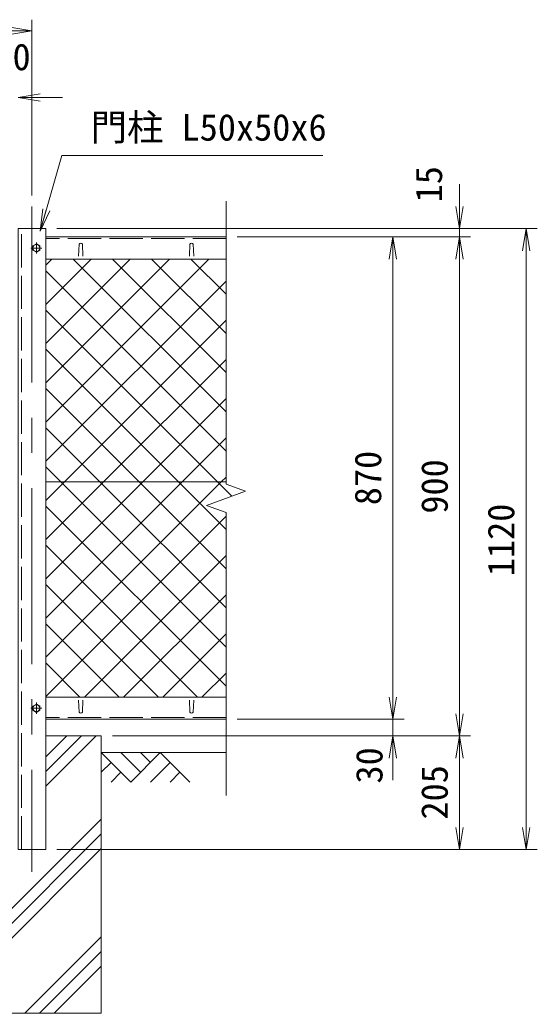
# Model space of a CAD drawing. Units: millimetres at full size. Extents: x -4200 to 4200, y -2970 to 2970.
# Drawn here: x -1623 to -690, y -1039 to 753 of the extents above; entities that cross this region are included whole.
import ezdxf
from ezdxf.enums import TextEntityAlignment as Align

# ---------------------------------------------------------------- set-up
doc = ezdxf.new("R2010")
doc.units = ezdxf.units.MM
doc.header["$LTSCALE"] = 10
doc.linetypes.add('DASHED', pattern=[7.5, 6, -1.5])
doc.linetypes.add('USER1', pattern=[50.8, 31.75, -6.35, 6.35, -6.35])
for name, color, linetype, lineweight in [('0-1_D-STR3', 3, 'Continuous', 13), ('0-2_D-BMK', 2, 'USER1', 13), ('0-3_D-DCR-HCH', 7, 'Continuous', 13), ('0-4_D-STR1', 1, 'Continuous', 18), ('0-5_D-STR4', 7, 'Continuous', 18), ('0-6_D-BGD', 7, 'Continuous', 18), ('0-7_D-STR-DIM', 7, 'Continuous', 13), ('0-8_0', 7, 'Continuous', 18), ('0-9_D-STR-TXT', 7, 'Continuous', 13), ('0-A_D-STR2', 7, 'Continuous', 13)]:
    doc.layers.add(name, color=color, linetype=linetype, lineweight=lineweight)
doc.styles.add('ＭＳ ゴシック', font='')
doc.styles.get('ＭＳ ゴシック').set_extended_font_data('MS Gothic')

# ---------------------------------------------------------------- blocks, each defined once
blk = doc.blocks.new('_Open')
at = {"layer": '0-8_0'}
blk.add_line((-10, 1.667), (0, 0), dxfattribs=at)
blk.add_lwpolyline([(-10, -1.667), (0, 0), (-10, 0)], dxfattribs=at)

msp = doc.modelspace()

# ---------------------------------------------------------------- linework, layer by layer
at = {"layer": '0-1_D-STR3'}
msp.add_line((-1251.55, -80.38), (-1576.55, -80.38), dxfattribs=at)
for points in [[(-1587.05, 345.12), (-1593.55, 348.87), (-1600.05, 345.12), (-1600.05, 337.61), (-1593.55, 333.86), (-1587.05, 337.61)], [(-1587.05, -484.88), (-1593.55, -481.13), (-1600.05, -484.88), (-1600.05, -492.39), (-1593.55, -496.14), (-1587.05, -492.39)]]:
    msp.add_lwpolyline(points, close=True, dxfattribs=at)
for centre in [(-1593.55, 341.37), (-1593.55, -488.63)]:
    msp.add_circle(centre, 6.25, dxfattribs=at)
at = {"layer": '0-2_D-BMK'}
for p, q in [((-1601.55, 416.37), (-1601.55, -783.63)), ((-1583.55, 341.37), (-1603.55, 341.37)), ((-1593.55, 351.37), (-1593.55, 331.37)), ((-1593.55, -478.63), (-1593.55, -498.63)), ((-1583.55, -488.63), (-1603.55, -488.63))]:
    msp.add_line(p, q, dxfattribs=at)
at = {"layer": '0-3_D-DCR-HCH'}
for p, q in [((-1576.55, -629.54), (-1485.64, -538.63)), ((-1576.55, -603.02), (-1512.15, -538.63)), ((-1576.55, -576.51), (-1538.67, -538.63)), ((-1423.33, -621.84), (-1476.55, -568.63)), ((-1405.6, -604.11), (-1441.07, -568.63)), ((-1370.12, -568.63), (-1423.33, -621.84)), ((-1387.77, -586.46), (-1405.6, -568.63)), ((-1370.12, -568.63), (-1316.91, -621.84)), ((-1458.81, -586.37), (-1476.55, -604.03)), ((-1352.38, -586.37), (-1388.02, -621.84)), ((-1441.07, -604.11), (-1458.89, -621.84)), ((-1334.65, -604.11), (-1352.47, -621.84)), ((-1726.55, -938.64), (-1476.55, -688.64)), ((-1726.55, -965.16), (-1476.55, -715.16)), ((-1726.55, -991.67), (-1476.55, -741.67)), ((-1614.41, -1038.63), (-1476.55, -900.77)), ((-1587.89, -1038.63), (-1476.55, -927.29)), ((-1561.37, -1038.63), (-1476.55, -953.8))]:
    msp.add_line(p, q, dxfattribs=at)
at = {"layer": '0-4_D-STR1', "linetype": 'DASHED'}
for p, q in [((-1620.55, -743.63), (-1620.55, 376.37)), ((-1251.55, 358.37), (-1576.55, 358.37)), ((-1251.55, -505.63), (-1576.55, -505.63))]:
    msp.add_line(p, q, dxfattribs=at)
at = {"layer": '0-4_D-STR1'}
for p, q in [((-1576.55, 376.37), (-1576.55, -743.63)), ((-1251.55, 361.37), (-1576.55, 361.37)), ((-1516.55, 348.24), (-1517.3, 326.74)), ((-1510.55, 348.24), (-1509.8, 326.74)), ((-1316.55, 348.24), (-1317.3, 326.74)), ((-1310.55, 348.24), (-1309.8, 326.74)), ((-1576.55, 321.37), (-1251.55, 321.37)), ((-1576.55, -468.63), (-1251.55, -468.63)), ((-1516.55, -495.5), (-1517.3, -474)), ((-1510.55, -495.5), (-1509.8, -474)), ((-1316.55, -495.5), (-1317.3, -474)), ((-1310.55, -495.5), (-1309.8, -474)), ((-1251.55, -508.63), (-1576.55, -508.63))]:
    msp.add_line(p, q, dxfattribs=at)
msp.add_lwpolyline([(-1576.55, -743.63), (-1626.55, -743.63), (-1626.55, 376.37), (-1576.55, 376.37)], dxfattribs=at)
for centre, start, end in [((-1513.55, 346.99), 22.61986, 157.38014), ((-1313.55, 346.99), 22.61986, 157.38014), ((-1513.55, -494.25), 202.61986, 337.38014), ((-1313.55, -494.25), 202.61986, 337.38014)]:
    msp.add_arc(centre, 3.25, start, end, dxfattribs=at)
at = {"layer": '0-5_D-STR4'}
for p, q in [((-1576.55, -538.63), (-1476.55, -538.63)), ((-1476.55, -538.63), (-1476.55, -1038.63)), ((-1726.55, -1038.63), (-1476.55, -1038.63))]:
    msp.add_line(p, q, dxfattribs=at)
at = {"layer": '0-6_D-BGD'}
msp.add_line((-1476.55, -568.63), (-1251.55, -568.63), dxfattribs=at)
at = {"layer": '0-7_D-STR-DIM'}
for p, q in [((-1601.55, 436.37), (-1601.55, 752.86)), ((-2611.55, 732.86), (-1601.55, 732.86)), ((-1586.55, 612.86), (-1546.55, 612.86)), ((-830.5, 416.37), (-830.5, 456.37)), ((-1251.55, 425.82), (-1251.55, -84.41)), ((-1556.55, 376.37), (-810.5, 376.37)), ((-1556.55, 376.37), (-690.5, 376.37)), ((-830.5, 361.37), (-830.5, 376.37)), ((-710.5, -743.63), (-710.5, 376.37)), ((-1231.55, 361.37), (-930.5, 361.37)), ((-1231.55, 361.37), (-810.5, 361.37)), ((-1231.55, 361.37), (-810.5, 361.37)), ((-950.5, 361.37), (-950.5, -508.63)), ((-830.5, 361.37), (-830.5, -538.63)), ((-830.5, 321.37), (-830.5, 281.37)), ((-1216.31, -97.23), (-1251.55, -84.41)), ((-1286.78, -122.88), (-1216.31, -97.23)), ((-1251.55, -135.71), (-1286.78, -122.88)), ((-1251.55, -135.71), (-1251.55, -645.94)), ((-950.5, -468.63), (-950.5, -428.63)), ((-1231.55, -508.63), (-930.5, -508.63)), ((-1231.55, -508.63), (-930.5, -508.63)), ((-950.5, -508.63), (-950.5, -538.63)), ((-1456.55, -538.63), (-810.5, -538.63)), ((-1456.55, -538.63), (-930.5, -538.63)), ((-1456.55, -538.63), (-810.5, -538.63)), ((-830.5, -538.63), (-830.5, -743.63)), ((-950.5, -578.63), (-950.5, -618.63)), ((-1556.55, -743.63), (-810.5, -743.63)), ((-1556.55, -743.63), (-690.5, -743.63))]:
    msp.add_line(p, q, dxfattribs=at)
at = {"layer": '0-9_D-STR-TXT'}
msp.add_lwpolyline([(-1076.91, 508.02), (-1547.88, 508.02), (-1585.97, 373.75)], dxfattribs=at)
at = {"layer": '0-A_D-STR2'}
for p, q in [((-1576.55, 310.36), (-1565.54, 321.37)), ((-1576.55, 239.65), (-1494.83, 321.37)), ((-1576.55, 168.94), (-1424.12, 321.37)), ((-1576.55, 98.23), (-1353.41, 321.37)), ((-1576.55, 27.52), (-1282.69, 321.37)), ((-1251.55, 45.85), (-1527.07, 321.37)), ((-1251.55, 116.56), (-1456.36, 321.37)), ((-1251.55, 187.27), (-1385.64, 321.37)), ((-1251.55, 257.98), (-1314.93, 321.37)), ((-1251.55, -24.86), (-1576.55, 300.14)), ((-1576.55, -43.19), (-1251.55, 281.81)), ((-1543.02, -80.38), (-1251.55, 211.09)), ((-1337.45, -80.38), (-1576.55, 158.72)), ((-1472.31, -80.38), (-1251.55, 140.38)), ((-1408.16, -80.38), (-1576.55, 88)), ((-1401.6, -80.38), (-1251.55, 69.67)), ((-1478.87, -80.38), (-1576.55, 17.29)), ((-1330.89, -80.38), (-1251.55, -1.04)), ((-1549.58, -80.38), (-1576.55, -53.42)), ((-1576.55, -113.91), (-1543.02, -80.38)), ((-1576.55, -184.62), (-1472.31, -80.38)), ((-1576.55, -255.33), (-1401.6, -80.38)), ((-1576.55, -326.04), (-1330.89, -80.38)), ((-1576.55, -396.75), (-1260.18, -80.38)), ((-1251.55, -378.42), (-1549.58, -80.38)), ((-1251.55, -307.71), (-1478.87, -80.38)), ((-1251.55, -237), (-1408.16, -80.38)), ((-1251.55, -166.28), (-1337.45, -80.38)), ((-1260.18, -80.38), (-1251.55, -71.75)), ((-1251.55, -449.13), (-1576.55, -124.13)), ((-1576.55, -467.46), (-1251.55, -142.46)), ((-1302.75, -468.63), (-1576.55, -194.84)), ((-1507.01, -468.63), (-1251.55, -213.17)), ((-1373.46, -468.63), (-1576.55, -265.55)), ((-1436.3, -468.63), (-1251.55, -283.88)), ((-1444.17, -468.63), (-1576.55, -336.26)), ((-1365.59, -468.63), (-1251.55, -354.59)), ((-1514.88, -468.63), (-1576.55, -406.97)), ((-1294.88, -468.63), (-1251.55, -425.3))]:
    msp.add_line(p, q, dxfattribs=at)
msp.add_lwpolyline([(-1240.93, -106.19), (-1266.74, -80.38), (-1576.55, 229.43)], dxfattribs=at)

# ---------------------------------------------------------------- block references
at = {"layer": '0-7_D-STR-DIM', "xscale": 4, "yscale": 4}
msp.add_blockref('_Open', (-1601.55, 732.86), dxfattribs=at)
for p, rotation in [((-1626.55, 612.86), 180), ((-830.5, 376.37), 270), ((-710.5, 376.37), 90), ((-950.5, 361.37), 90), ((-830.5, 361.37), 90), ((-830.5, 361.37), 90), ((-950.5, -508.63), 270), ((-950.5, -508.63), 270), ((-830.5, -538.63), 270), ((-950.5, -538.63), 90), ((-830.5, -538.63), 90), ((-830.5, -743.63), 270), ((-710.5, -743.63), 270)]:
    msp.add_blockref('_Open', p, dxfattribs=dict(at, rotation=rotation))
at = {"layer": '0-9_D-STR-TXT', "xscale": 4, "yscale": 4, "rotation": 254.16392}
msp.add_blockref('_Open', (-1586.51, 371.82), dxfattribs=at)

# ---------------------------------------------------------------- texts
at = {"layer": '0-7_D-STR-DIM', "style": 'ＭＳ ゴシック'}
msp.add_text('20', height=48.09, dxfattribs=at).set_placement((-1669.3, 647.61), align=Align.BOTTOM_LEFT)
for s, p in [('15', (-847.44, 423.66)), ('870', (-957.25, -122.52)), ('900', (-837.25, -137.77)), ('1120', (-717.25, -250.55)), ('30', (-954.85, -624.53)), ('205', (-837.25, -689.5))]:
    msp.add_text(s, height=48.09, rotation=90, dxfattribs=at).set_placement(p, align=Align.BOTTOM_LEFT)
at = {"layer": '0-9_D-STR-TXT', "style": 'ＭＳ ゴシック'}
msp.add_text('門柱 L50x50x6', height=48.09, dxfattribs=at).set_placement((-1495.69, 520.6), align=Align.BOTTOM_LEFT)

doc.saveas('drawing.dxf')
